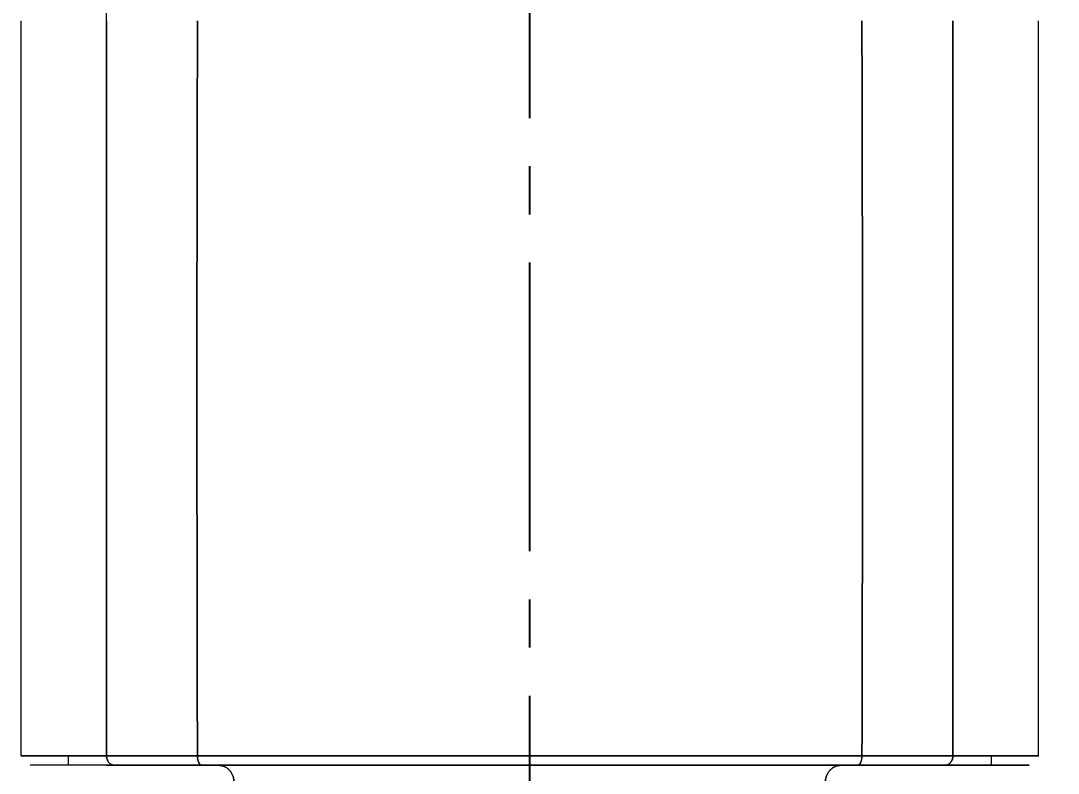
# Model space of a CAD drawing. Header units: inches. Extents: x 1105 to 1525, y -292 to 302.
# Drawn here: x 1195.2 to 1227.81, y -162.33 to -138.68 of the extents above; entities that cross this region are included whole.
import ezdxf

# ---------------------------------------------------------------- set-up
doc = ezdxf.new("R2010")
doc.units = ezdxf.units.IN
doc.header["$LTSCALE"] = 2.42
doc.header["$MEASUREMENT"] = 0
doc.header["$PDMODE"] = 3
doc.header["$PDSIZE"] = 0.3125
doc.linetypes.add('CENTER2', pattern=[1.125, 0.75, -0.125, 0.125, -0.125])
doc.layers.get('0').update_dxf_attribs({"linetype": 'CONTINUOUS'})
doc.layers.get('Defpoints').update_dxf_attribs({"linetype": 'CONTINUOUS'})
doc.layers.add('CENTER', color=1, linetype='CENTER2')
doc.layers.add('DIM', color=3, linetype='CONTINUOUS', lineweight=18)
doc.styles.get("Standard").update_dxf_attribs({"font": 'arial.ttf', "width": 0.8})
doc.dimstyles.new('ISO-25', dxfattribs={"dimtxt": 5, "dimasz": 2.5, "dimexe": 1.25, "dimexo": 0.625, "dimgap": 2, "dimtad": 1, "dimtih": 1, "dimtoh": 1, "dimdec": 1, "dimdsep": 46, "dimtxsty": 'Standard', "dimcen": 0, "dimclrd": 3, "dimclre": 3, "dimclrt": 4, "dimadec": 0, "dimazin": 0, "dimtfac": 1, "dimtdec": 1, "dimtmove": 0, "dimatfit": 3, "dimfxl": 1, "dimarcsym": 0})

# ---------------------------------------------------------------- blocks, each defined once
blk = doc.blocks.new('*D1')
at = {"layer": 'Defpoints', "color": 0, "transparency": 16777216}
for p in [(1211.201, 101.815), (1211.201, -172.578), (1309.638, -172.578)]:
    blk.add_point(p, dxfattribs=at)
at = {"layer": 'DIM', "color": 3, "lineweight": -2, "transparency": 16777216}
for p, q in [((1211.826, 101.815), (1310.888, 101.815)), ((1309.638, 96.815), (1309.638, -30.872)), ((1309.638, -167.578), (1309.638, -39.892)), ((1211.826, -172.578), (1310.888, -172.578))]:
    blk.add_line(p, q, dxfattribs=at)
at = {"layer": 'DIM', "color": 3, "transparency": 16777216}
for points in [[(1308.805, 96.815), (1310.472, 96.815), (1309.638, 101.815)], [(1308.805, -167.578), (1310.472, -167.578), (1309.638, -172.578)]]:
    blk.add_solid(points, dxfattribs=at)
at = {"layer": 'DIM', "color": 4, "transparency": 16777216, "insert": (1309.638, -35.382), "char_height": 5, "attachment_point": 5}
blk.add_mtext('274.4', dxfattribs=at)

msp = doc.modelspace()

# ---------------------------------------------------------------- linework, layer by layer
at = {"linetype": 'Continuous', "lineweight": 18}
for points, degree, knots in [([(1197.899, -138.678), (1197.901, -137.885), (1197.905, -136.295), (1197.913, -133.903), (1197.92, -131.498), (1197.927, -129.079), (1197.935, -126.647), (1197.943, -124.201), (1197.951, -121.741), (1197.959, -119.268), (1197.968, -116.782), (1197.976, -114.282), (1197.985, -111.769), (1197.994, -109.242), (1198.003, -106.701), (1198.013, -104.147), (1198.022, -101.58), (1198.032, -98.999), (1198.041, -96.704), (1198.049, -94.704), (1198.055, -93.007), (1198.061, -91.322), (1198.067, -89.649), (1198.073, -87.988), (1198.078, -86.339), (1198.084, -84.701), (1198.089, -83.076), (1198.093, -81.462), (1198.098, -79.86), (1198.102, -78.27), (1198.106, -76.692), (1198.11, -75.126), (1198.114, -73.572), (1198.117, -72.03), (1198.12, -70.499), (1198.123, -68.981), (1198.126, -67.474), (1198.128, -65.979), (1198.131, -64.496), (1198.133, -63.025), (1198.134, -61.566), (1198.136, -60.119), (1198.137, -58.684), (1198.138, -57.26), (1198.139, -55.849), (1198.14, -54.449), (1198.14, -53.061), (1198.14, -52.14), (1198.14, -51.681)], 3, [0, 0, 0, 0, 0.027339, 0.054833, 0.082483, 0.110287, 0.138247, 0.166362, 0.194633, 0.223058, 0.251639, 0.280375, 0.309266, 0.338312, 0.367514, 0.396871, 0.426383, 0.45605, 0.485873, 0.505515, 0.52502, 0.544388, 0.56362, 0.582716, 0.601674, 0.620496, 0.639181, 0.65773, 0.676142, 0.694417, 0.712555, 0.730557, 0.748422, 0.766151, 0.783743, 0.801198, 0.818516, 0.835698, 0.852743, 0.869652, 0.886424, 0.903059, 0.919557, 0.935919, 0.952144, 0.968233, 0.984185, 1, 1, 1, 1]), ([(1197.9, -161.778), (1197.659, -161.778), (1197.246, -161.778), (1196.752, -161.778), (1196.359, -161.778), (1196.046, -161.778), (1195.793, -161.778), (1195.585, -161.778), (1195.415, -161.778), (1195.287, -161.778), (1195.209, -161.778), (1195.199, -161.778), (1195.204, -161.778)], 3, [0, 0, 0, 0, 0.107037, 0.204264, 0.295247, 0.382182, 0.465175, 0.551504, 0.646069, 0.75085, 0.869229, 1, 1, 1, 1]), ([(1195.207, -161.778), (1195.215, -161.778), (1195.296, -161.778), (1195.711, -161.778), (1196.748, -161.778), (1197.465, -161.778), (1197.9, -161.778)], 3, [0, 0, 0, 0, 0.136256, 0.568128, 0.784064, 1, 1, 1, 1]), ([(1198.145, -162.078), (1197.048, -162.078), (1196.356, -162.078), (1195.809, -162.078), (1195.614, -162.078), (1195.503, -162.078), (1195.502, -162.078)], 2, [0, 0, 0, 0.404042, 0.404042, 0.808085, 0.808085, 1, 1, 1]), ([(1200.756, -161.778), (1200.641, -161.778), (1200.417, -161.778), (1200.097, -161.778), (1199.798, -161.778), (1199.519, -161.778), (1199.254, -161.778), (1198.994, -161.778), (1198.73, -161.778), (1198.455, -161.778), (1198.172, -161.778), (1197.99, -161.778), (1197.9, -161.778), (1197.9, -161.778)], 3, [0, 0, 0, 0, 0.10268, 0.201523, 0.296814, 0.388623, 0.477687, 0.566656, 0.660625, 0.763724, 0.876915, 0.999991, 1, 1, 1, 1]), ([(1197.9, -161.778), (1198.274, -161.778), (1199.159, -161.778), (1200.188, -161.778), (1200.756, -161.778)], 3, [0, 0, 0, 0, 0.5, 1, 1, 1, 1]), ([(1197.9, -161.778), (1197.9, -161.796), (1197.901, -161.814), (1197.907, -161.851), (1197.911, -161.87), (1197.923, -161.907), (1197.931, -161.925), (1197.949, -161.96), (1197.96, -161.976), (1197.984, -162.005), (1197.997, -162.018), (1198.025, -162.041), (1198.04, -162.05), (1198.07, -162.064), (1198.086, -162.07), (1198.116, -162.077), (1198.131, -162.078), (1198.145, -162.078)], 3, [0, 0, 0, 0, 0.125, 0.125, 0.25, 0.25, 0.375, 0.375, 0.5, 0.5, 0.625, 0.625, 0.75, 0.75, 0.875, 0.875, 1, 1, 1, 1]), ([(1198.145, -162.078), (1198.231, -162.078), (1198.404, -162.078), (1198.675, -162.078), (1198.939, -162.078), (1199.194, -162.078), (1199.445, -162.078), (1199.702, -162.078), (1199.972, -162.078), (1200.26, -162.078), (1200.567, -162.078), (1200.782, -162.078), (1200.893, -162.078)], 3, [0, 0, 0, 0, 0.123077, 0.236269, 0.339368, 0.433339, 0.522308, 0.611373, 0.703182, 0.798474, 0.897318, 1, 1, 1, 1]), ([(1200.893, -162.078), (1200.15, -162.078), (1199.446, -162.078), (1198.649, -162.078), (1198.145, -162.078)], 2, [0, 0, 0, 0.5, 0.5, 1, 1, 1]), ([(1200.756, -161.778), (1200.756, -161.796), (1200.757, -161.814), (1200.76, -161.851), (1200.763, -161.87), (1200.769, -161.907), (1200.773, -161.925), (1200.784, -161.96), (1200.79, -161.976), (1200.803, -162.005), (1200.81, -162.018), (1200.826, -162.041), (1200.834, -162.05), (1200.851, -162.064), (1200.86, -162.07), (1200.876, -162.077), (1200.885, -162.078), (1200.893, -162.078)], 3, [0, 0, 0, 0, 0.125, 0.125, 0.25, 0.25, 0.375, 0.375, 0.5, 0.5, 0.625, 0.625, 0.75, 0.75, 0.875, 0.875, 1, 1, 1, 1]), ([(1211.201, -161.778), (1210.755, -161.778), (1209.863, -161.778), (1208.971, -161.778), (1208.081, -161.778), (1207.637, -161.778), (1206.75, -161.778), (1206.308, -161.778), (1205.427, -161.778), (1204.989, -161.778), (1204.337, -161.778), (1204.12, -161.778), (1203.688, -161.778), (1203.473, -161.778), (1203.046, -161.778), (1202.833, -161.778), (1202.409, -161.778), (1202.198, -161.778), (1201.779, -161.778), (1201.572, -161.778), (1201.161, -161.778), (1200.957, -161.778), (1200.756, -161.778)], 3, [0, 0, 0, 0, 0.125, 0.25, 0.25, 0.375, 0.375, 0.5, 0.5, 0.625, 0.625, 0.6875, 0.6875, 0.75, 0.75, 0.8125, 0.8125, 0.875, 0.875, 0.9375, 0.9375, 1, 1, 1, 1]), ([(1200.756, -161.778), (1201.543, -161.778), (1203.212, -161.778), (1206.699, -161.778), (1209.411, -161.778), (1211.201, -161.778)], 3, [0, 0, 0, 0, 0.25, 0.5, 1, 1, 1, 1]), ([(1211.201, -162.078), (1207.827, -162.078), (1205.106, -162.078), (1202.642, -162.078), (1200.893, -162.078)], 2, [0, 0, 0, 0.5, 0.5, 1, 1, 1]), ([(1200.893, -162.078), (1201.081, -162.078), (1201.498, -162.078), (1202.182, -162.078), (1202.958, -162.078), (1203.793, -162.078), (1204.666, -162.078), (1205.577, -162.078), (1206.543, -162.078), (1207.582, -162.078), (1208.704, -162.078), (1209.919, -162.078), (1210.762, -162.078), (1211.201, -162.078)], 3, [0, 0, 0, 0, 0.060163, 0.131252, 0.21005, 0.293317, 0.378447, 0.465583, 0.557422, 0.6559, 0.761868, 0.876064, 1, 1, 1, 1]), ([(1201.401, -162.078), (1201.433, -162.078), (1201.466, -162.081), (1201.53, -162.094), (1201.562, -162.104), (1201.622, -162.129), (1201.651, -162.144), (1201.706, -162.181), (1201.731, -162.202), (1201.777, -162.248), (1201.798, -162.273), (1201.834, -162.328), (1201.85, -162.357), (1201.875, -162.417), (1201.885, -162.449), (1201.897, -162.513), (1201.901, -162.546), (1201.901, -162.578)], 3, [0, 0, 0, 0, 0.125, 0.125, 0.25, 0.25, 0.375, 0.375, 0.5, 0.5, 0.625, 0.625, 0.75, 0.75, 0.875, 0.875, 1, 1, 1, 1]), ([(1201.901, -162.578), (1201.901, -162.546), (1201.897, -162.513), (1201.885, -162.449), (1201.875, -162.417), (1201.85, -162.357), (1201.834, -162.328), (1201.798, -162.273), (1201.777, -162.248), (1201.731, -162.202), (1201.706, -162.181), (1201.651, -162.144), (1201.622, -162.129), (1201.562, -162.104), (1201.53, -162.094), (1201.466, -162.081), (1201.433, -162.078), (1201.401, -162.078)], 3, [0, 0, 0, 0, 0.125, 0.125, 0.25, 0.25, 0.375, 0.375, 0.5, 0.5, 0.625, 0.625, 0.75, 0.75, 0.875, 0.875, 1, 1, 1, 1]), ([(1221.645, -161.778), (1221.444, -161.778), (1221.24, -161.778), (1220.829, -161.778), (1220.621, -161.778), (1220.203, -161.778), (1219.992, -161.778), (1219.568, -161.778), (1219.355, -161.778), (1218.713, -161.778), (1218.282, -161.778), (1217.412, -161.778), (1216.974, -161.778), (1216.093, -161.778), (1215.651, -161.778), (1214.764, -161.778), (1214.32, -161.778), (1213.43, -161.778), (1212.984, -161.778), (1212.092, -161.778), (1211.646, -161.778), (1211.201, -161.778)], 3, [0, 0, 0, 0, 0.0625, 0.0625, 0.125, 0.125, 0.1875, 0.1875, 0.25, 0.25, 0.375, 0.375, 0.5, 0.5, 0.625, 0.625, 0.75, 0.75, 0.875, 0.875, 1, 1, 1, 1]), ([(1211.201, -161.778), (1212.991, -161.778), (1215.701, -161.778), (1219.189, -161.778), (1220.858, -161.778), (1221.645, -161.778)], 3, [0, 0, 0, 0, 0.5, 0.75, 1, 1, 1, 1]), ([(1221.508, -162.078), (1219.663, -162.078), (1217.061, -162.078), (1214.435, -162.078), (1211.201, -162.078)], 2, [0, 0, 0, 0.5, 0.5, 1, 1, 1]), ([(1211.201, -162.078), (1211.66, -162.078), (1212.541, -162.078), (1213.811, -162.078), (1214.978, -162.078), (1216.052, -162.078), (1217.044, -162.078), (1217.979, -162.078), (1218.884, -162.078), (1219.774, -162.078), (1220.654, -162.078), (1221.225, -162.078), (1221.508, -162.078)], 3, [0, 0, 0, 0, 0.129684, 0.249146, 0.359401, 0.46138, 0.555803, 0.644954, 0.732938, 0.821546, 0.909798, 1, 1, 1, 1]), ([(1220.501, -162.578), (1220.501, -162.546), (1220.504, -162.513), (1220.517, -162.449), (1220.526, -162.417), (1220.551, -162.357), (1220.567, -162.328), (1220.603, -162.273), (1220.624, -162.248), (1220.67, -162.202), (1220.696, -162.181), (1220.75, -162.144), (1220.779, -162.129), (1220.839, -162.104), (1220.871, -162.094), (1220.935, -162.081), (1220.968, -162.078), (1221.001, -162.078)], 3, [0, 0, 0, 0, 0.125, 0.125, 0.25, 0.25, 0.375, 0.375, 0.5, 0.5, 0.625, 0.625, 0.75, 0.75, 0.875, 0.875, 1, 1, 1, 1]), ([(1221.001, -162.078), (1220.968, -162.078), (1220.935, -162.081), (1220.871, -162.094), (1220.839, -162.104), (1220.779, -162.129), (1220.75, -162.144), (1220.696, -162.181), (1220.67, -162.202), (1220.624, -162.248), (1220.603, -162.273), (1220.567, -162.328), (1220.551, -162.357), (1220.526, -162.417), (1220.517, -162.449), (1220.504, -162.513), (1220.501, -162.546), (1220.501, -162.578)], 3, [0, 0, 0, 0, 0.125, 0.125, 0.25, 0.25, 0.375, 0.375, 0.5, 0.5, 0.625, 0.625, 0.75, 0.75, 0.875, 0.875, 1, 1, 1, 1]), ([(1221.645, -161.778), (1221.645, -161.796), (1221.644, -161.814), (1221.641, -161.851), (1221.638, -161.87), (1221.632, -161.907), (1221.627, -161.925), (1221.617, -161.96), (1221.611, -161.976), (1221.598, -162.005), (1221.591, -162.018), (1221.575, -162.041), (1221.567, -162.05), (1221.55, -162.064), (1221.541, -162.07), (1221.524, -162.077), (1221.516, -162.078), (1221.508, -162.078)], 3, [0, 0, 0, 0, 0.125, 0.125, 0.25, 0.25, 0.375, 0.375, 0.5, 0.5, 0.625, 0.625, 0.75, 0.75, 0.875, 0.875, 1, 1, 1, 1]), ([(1221.508, -162.078), (1221.66, -162.078), (1221.952, -162.078), (1222.363, -162.078), (1222.733, -162.078), (1223.069, -162.078), (1223.38, -162.078), (1223.681, -162.078), (1223.979, -162.078), (1224.165, -162.078), (1224.256, -162.078)], 3, [0, 0, 0, 0, 0.140622, 0.275623, 0.402156, 0.518881, 0.630752, 0.744911, 0.866932, 1, 1, 1, 1]), ([(1224.256, -162.078), (1223.804, -162.078), (1223.071, -162.078), (1222.306, -162.078), (1221.508, -162.078)], 2, [0, 0, 0, 0.5, 0.5, 1, 1, 1]), ([(1224.504, -161.778), (1224.407, -161.778), (1224.211, -161.778), (1223.899, -161.778), (1223.585, -161.778), (1223.263, -161.778), (1222.917, -161.778), (1222.534, -161.778), (1222.108, -161.778), (1221.803, -161.778), (1221.645, -161.778), (1221.645, -161.778)], 3, [0, 0, 0, 0, 0.133065, 0.255085, 0.369242, 0.481112, 0.597835, 0.724366, 0.859365, 0.999986, 1, 1, 1, 1]), ([(1221.645, -161.778), (1222.213, -161.778), (1223.242, -161.778), (1224.134, -161.778), (1224.504, -161.778)], 3, [0, 0, 0, 0, 0.5, 1, 1, 1, 1]), ([(1224.504, -161.778), (1224.504, -161.796), (1224.502, -161.814), (1224.497, -161.851), (1224.492, -161.87), (1224.48, -161.907), (1224.472, -161.925), (1224.454, -161.96), (1224.443, -161.976), (1224.419, -162.005), (1224.406, -162.018), (1224.378, -162.041), (1224.363, -162.05), (1224.332, -162.064), (1224.317, -162.07), (1224.286, -162.077), (1224.271, -162.078), (1224.256, -162.078)], 3, [0, 0, 0, 0, 0.125, 0.125, 0.25, 0.25, 0.375, 0.375, 0.5, 0.5, 0.625, 0.625, 0.75, 0.75, 0.875, 0.875, 1, 1, 1, 1]), ([(1226.902, -162.078), (1226.902, -162.078), (1226.872, -162.078), (1226.758, -162.078), (1226.201, -162.078), (1225.53, -162.078), (1224.256, -162.078)], 2, [0, 0, 0, 0.09319, 0.09319, 0.546595, 0.546595, 1, 1, 1]), ([(1224.256, -162.078), (1224.528, -162.078), (1224.994, -162.078), (1225.532, -162.078), (1225.927, -162.078), (1226.23, -162.078), (1226.473, -162.078), (1226.667, -162.078), (1226.808, -162.078), (1226.894, -162.078), (1226.912, -162.078), (1226.838, -162.078), (1226.636, -162.078), (1226.269, -162.078), (1225.76, -162.078), (1225.159, -162.078), (1224.683, -162.078), (1224.431, -162.078), (1224.423, -162.078)], 3, [0, 0, 0, 0, 0.066055, 0.125267, 0.178227, 0.226918, 0.277145, 0.331562, 0.389493, 0.453109, 0.525248, 0.607816, 0.698504, 0.786628, 0.864981, 0.935067, 0.99808, 1, 1, 1, 1]), ([(1227.2, -161.778), (1227.197, -161.778), (1227.179, -161.778), (1227.107, -161.778), (1226.964, -161.778), (1226.768, -161.778), (1226.521, -161.778), (1226.213, -161.778), (1225.811, -161.778), (1225.261, -161.778), (1224.783, -161.778), (1224.504, -161.778)], 3, [0, 0, 0, 0, 0.080545, 0.209637, 0.327191, 0.437615, 0.539534, 0.63834, 0.745807, 0.86596, 1, 1, 1, 1]), ([(1224.504, -161.778), (1225.362, -161.778), (1226.57, -161.778), (1227.106, -161.778), (1227.189, -161.778), (1227.197, -161.778)], 3, [0, 0, 0, 0, 0.43006, 0.860121, 1, 1, 1, 1])]:
    msp.add_open_spline(points, degree=degree, knots=knots, dxfattribs=at)
for points, degree in [([(1195.203, -138.678), (1195.203, -150.229), (1195.207, -161.778)], 2), ([(1197.899, -138.678), (1197.898, -146.378), (1197.898, -154.078), (1197.9, -161.778)], 3), ([(1197.9, -161.778), (1197.898, -154.078), (1197.898, -146.378), (1197.899, -138.678)], 3), ([(1200.756, -161.778), (1200.735, -154.078), (1200.735, -146.378), (1200.758, -138.678)], 3), ([(1200.758, -138.678), (1200.735, -146.378), (1200.735, -154.078), (1200.756, -161.778)], 3), ([(1221.643, -138.678), (1221.665, -146.378), (1221.666, -154.078), (1221.645, -161.778)], 3), ([(1221.645, -161.778), (1221.666, -154.078), (1221.665, -146.378), (1221.643, -138.678)], 3), ([(1224.504, -161.778), (1224.502, -154.078), (1224.502, -146.378), (1224.503, -138.678)], 3), ([(1224.503, -138.678), (1224.502, -146.378), (1224.502, -154.078), (1224.504, -161.778)], 3), ([(1227.197, -161.778), (1227.198, -150.229), (1227.198, -138.678)], 2), ([(1196.692, -161.778), (1196.69, -161.928), (1196.689, -162.078)], 2), ([(1197.9, -162.078), (1197.979, -162.078), (1198.061, -162.078), (1198.145, -162.078)], 3), ([(1201.433, -162.078), (1201.317, -162.078), (1201.204, -162.078), (1201.093, -162.078)], 3), ([(1221.308, -162.078), (1221.197, -162.078), (1221.084, -162.078), (1220.968, -162.078)], 3), ([(1225.715, -162.078), (1225.714, -161.928), (1225.713, -161.778)], 2)]:
    msp.add_open_spline(points, degree=degree, dxfattribs=at)
for points, weights in [([(1198.145, -162.078), (1198.002, -162.078), (1197.9, -161.954), (1197.9, -161.778)], [1.17174688639, 0.942876227504, 0.942751106308, 1.17137152281]), ([(1200.893, -162.078), (1200.813, -162.078), (1200.756, -161.954), (1200.756, -161.778)], [1.17174788917, 0.942875135337, 0.942750771224, 1.17137479683]), ([(1221.508, -162.078), (1221.588, -162.078), (1221.645, -161.954), (1221.645, -161.778)], [1.17174306962, 0.942873669582, 0.942752374443, 1.17137918421]), ([(1224.256, -162.078), (1224.401, -162.078), (1224.504, -161.954), (1224.504, -161.778)], [1.17175561476, 0.942877225709, 0.942748201188, 1.1713685412])]:
    msp.add_rational_spline(points, weights, degree=3, dxfattribs=at)
at = {"layer": 'CENTER', "ltscale": 5}
msp.add_line((1211.201, -182.578), (1211.201, 111.815), dxfattribs=at)

# ---------------------------------------------------------------- dimensions: what is measured, and where the dimension line sits
at = {"layer": 'DIM'}
dim = msp.add_linear_dim(base=(1309.638, -172.578), p1=(1211.201, 101.815), p2=(1211.201, -172.578), angle=90, dimstyle='ISO-25', override={"dimasz": 5, "dimtad": 0}, dxfattribs=at)
dim.commit()
dim.dimension.update_dxf_attribs({"geometry": '*D1', "text_midpoint": (1309.638, -35.382)})

doc.saveas('drawing.dxf')
